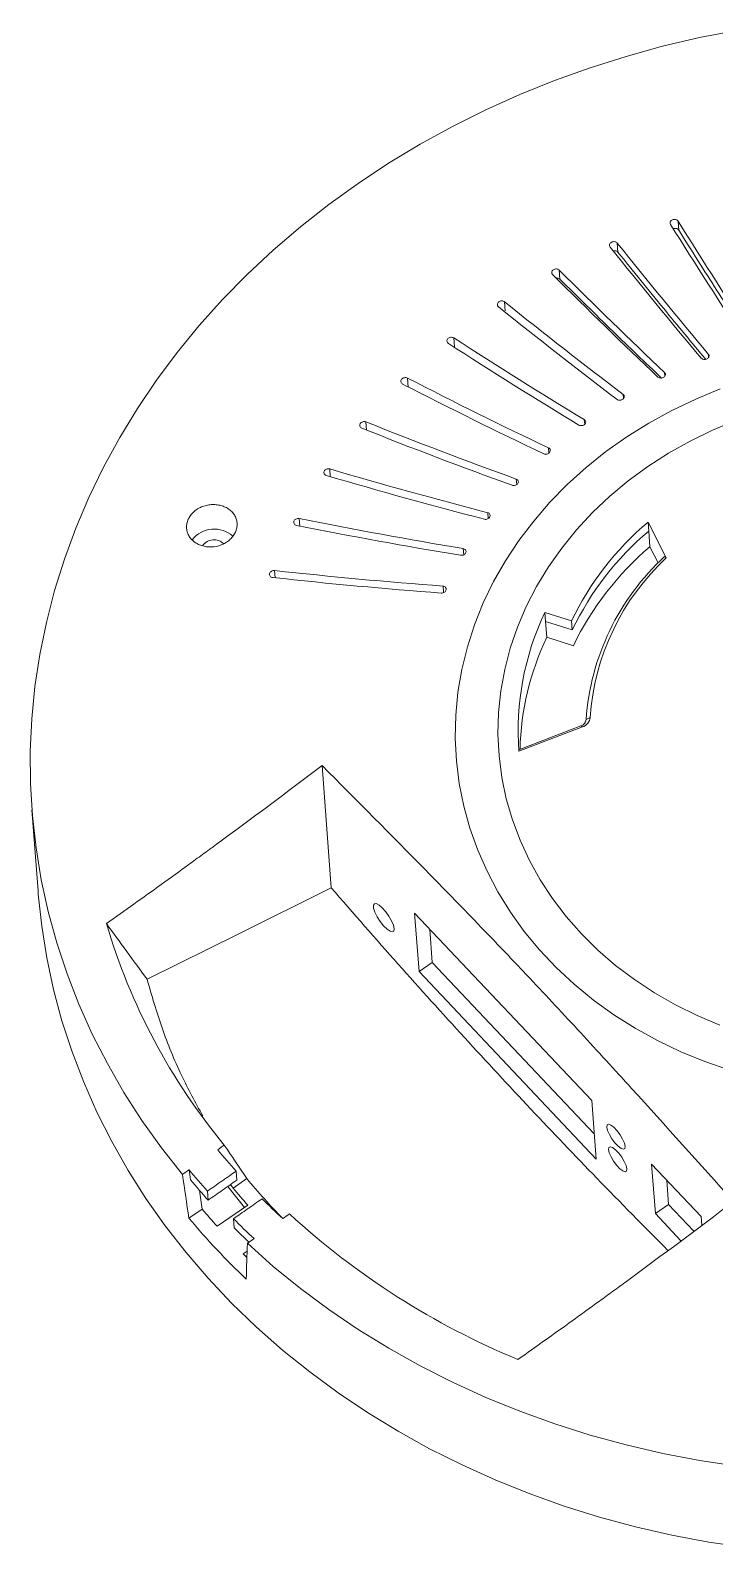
# Model space of a CAD drawing. Header units: inches. Extents: x 725 to 5279, y 573 to 1304.
# Drawn here: x 1540.7 to 1597.5, y 767 to 892.6 of the extents above; entities that cross this region are included whole.
import ezdxf

# ---------------------------------------------------------------- set-up
doc = ezdxf.new("R2010")
doc.units = ezdxf.units.IN

msp = doc.modelspace()

# ---------------------------------------------------------------- linework, layer by layer
at = {"color": 7, "linetype": 'Continuous', "lineweight": 15}
for p, q in [((1594.416, 876.836), (1594.472, 876.087)), ((1589.382, 875.015), (1589.439, 874.266)), ((1584.576, 872.78), (1584.633, 872.032)), ((1580.047, 870.155), (1580.103, 869.406)), ((1575.84, 867.165), (1575.896, 866.416)), ((1571.996, 863.84), (1572.053, 863.091)), ((1591.933, 851.92), (1593.439, 848.962)), ((1591.989, 851.175), (1591.933, 851.92)), ((1592.087, 849.87), (1591.989, 851.175)), ((1592.763, 848.542), (1592.087, 849.87)), ((1583.381, 844.44), (1585.595, 843.734)), ((1583.438, 843.694), (1583.381, 844.44)), ((1583.536, 842.389), (1583.438, 843.694)), ((1583.438, 843.694), (1585.652, 842.988)), ((1585.652, 842.988), (1585.595, 843.734)), ((1583.536, 842.389), (1585.75, 841.683)), ((1587.131, 835.746), (1586.795, 835.566)), ((1581.22, 833.068), (1586.371, 835.039)), ((1586.494, 834.956), (1581.228, 832.941)), ((1586.494, 834.956), (1586.371, 835.039)), ((1565.679, 821.639), (1564.917, 831.756)), ((1540.878, 828.102), (1541.383, 821.391)), ((1572.588, 819.552), (1587.261, 804.02)), ((1572.953, 814.706), (1572.588, 819.552)), ((1574.054, 815.46), (1573.846, 818.221)), ((1572.953, 814.706), (1574.054, 815.46)), ((1587.469, 801.259), (1574.054, 815.46)), ((1587.626, 799.173), (1572.953, 814.706)), ((1587.261, 804.02), (1587.626, 799.173)), ((1557.846, 797.437), (1557.79, 798.182)), ((1592.224, 798.766), (1596.324, 794.426)), ((1592.533, 794.665), (1592.224, 798.766)), ((1555.477, 795.78), (1555.421, 796.525)), ((1557.108, 796.919), (1558.487, 795.172)), ((1557.542, 796.782), (1557.34, 797.082)), ((1558.683, 797.564), (1557.542, 796.782)), ((1593.634, 795.419), (1593.482, 797.434)), ((1558.767, 795.364), (1556.219, 793.618)), ((1592.533, 794.665), (1593.634, 795.419)), ((1595.717, 793.214), (1593.634, 795.419)), ((1554.991, 795.033), (1553.888, 794.278)), ((1557.635, 793.495), (1557.579, 794.241)), ((1594.652, 792.422), (1592.533, 794.665)), ((1596.324, 794.426), (1596.378, 793.706)), ((1558.377, 791.333), (1558.707, 791.56)), ((1558.61, 791.101), (1558.695, 791.159))]:
    msp.add_line(p, q, dxfattribs=at)
at = {"color": 8, "linetype": 'Continuous', "lineweight": 15}
for p, q in [((1596.933, 865.805), (1596.951, 865.557)), ((1593.305, 864.294), (1593.328, 863.995)), ((1589.866, 862.486), (1589.892, 862.143)), ((1568.556, 860.214), (1568.607, 859.541)), ((1586.649, 860.4), (1586.678, 860.016)), ((1583.687, 858.057), (1583.719, 857.633)), ((1565.554, 856.324), (1565.602, 855.685)), ((1581.01, 855.48), (1581.044, 855.021)), ((1563.019, 852.208), (1563.065, 851.593)), ((1578.644, 852.695), (1578.681, 852.203)), ((1576.614, 849.731), (1576.653, 849.211)), ((1560.978, 847.908), (1561.023, 847.31)), ((1574.939, 846.616), (1574.98, 846.075))]:
    msp.add_line(p, q, dxfattribs=at)
at = {"color": 7, "linetype": 'Continuous', "lineweight": 15, "flags": 128}
for points in [[(1599.299, 892.627), (1596.202, 892.023), (1593.135, 891.304), (1590.106, 890.472), (1587.12, 889.527), (1584.184, 888.472), (1581.301, 887.309), (1578.48, 886.041), (1575.724, 884.669), (1573.04, 883.197), (1570.432, 881.627), (1567.907, 879.962), (1565.468, 878.206), (1563.12, 876.362), (1560.869, 874.434), (1558.718, 872.425), (1556.672, 870.34), (1554.735, 868.183), (1552.911, 865.957), (1551.202, 863.667), (1549.614, 861.318), (1548.148, 858.915), (1546.807, 856.461), (1545.595, 853.963), (1544.513, 851.424), (1543.564, 848.849), (1542.75, 846.245), (1542.072, 843.615), (1541.531, 840.966), (1541.129, 838.301), (1540.866, 835.628), (1540.743, 832.95), (1540.761, 830.273), (1540.918, 827.602), (1541.215, 824.943), (1541.651, 822.3), (1542.226, 819.68), (1542.937, 817.087), (1543.785, 814.525), (1544.767, 812.001), (1545.881, 809.519), (1547.125, 807.085), (1548.496, 804.702), (1549.992, 802.375), (1551.611, 800.11), (1553.348, 797.91)], [(1598.695, 806.548), (1596.64, 807.256), (1594.644, 808.073), (1592.715, 808.994), (1590.861, 810.016), (1589.088, 811.136), (1587.404, 812.349), (1585.814, 813.65), (1584.326, 815.035), (1582.945, 816.497), (1581.675, 818.032), (1580.523, 819.633), (1579.493, 821.294), (1578.588, 823.008), (1577.812, 824.77), (1577.168, 826.572), (1576.659, 828.407), (1576.286, 830.269), (1576.051, 832.149), (1575.955, 834.041), (1575.999, 835.937), (1576.181, 837.831), (1576.502, 839.714), (1576.96, 841.579), (1577.553, 843.42), (1578.28, 845.229), (1579.136, 846.999), (1580.12, 848.723), (1581.226, 850.395), (1582.452, 852.007), (1583.792, 853.555), (1585.24, 855.032), (1586.792, 856.431), (1588.441, 857.749), (1590.181, 858.979), (1592.006, 860.117), (1593.907, 861.158), (1595.879, 862.099), (1597.912, 862.936)], [(1599.207, 860.328), (1597.283, 859.528), (1595.421, 858.624), (1593.63, 857.62), (1591.917, 856.521), (1590.291, 855.331), (1588.756, 854.056), (1587.321, 852.701), (1585.992, 851.271), (1584.773, 849.772), (1583.671, 848.212), (1582.69, 846.597), (1581.834, 844.934), (1581.107, 843.229), (1580.512, 841.491), (1580.051, 839.726), (1579.727, 837.942), (1579.541, 836.147), (1579.494, 834.349), (1579.586, 832.555), (1579.816, 830.773), (1580.184, 829.01), (1580.687, 827.275), (1581.325, 825.574), (1582.093, 823.914), (1582.99, 822.304), (1584.01, 820.749), (1585.15, 819.257), (1586.404, 817.834)], [(1565.679, 821.639), (1565.607, 821.603), (1558.011, 817.839), (1550.415, 814.075)], [(1541.383, 821.391), (1541.404, 821.124), (1541.688, 818.47), (1542.111, 815.832), (1542.671, 813.216), (1543.368, 810.626), (1544.2, 808.068), (1545.166, 805.546), (1546.264, 803.065), (1547.491, 800.631), (1548.846, 798.248), (1550.325, 795.921), (1551.925, 793.654), (1553.645, 791.452), (1555.479, 789.319), (1557.425, 787.259), (1559.479, 785.276), (1561.637, 783.374), (1563.894, 781.557), (1566.247, 779.828), (1568.69, 778.191), (1571.219, 776.649), (1573.828, 775.205), (1576.514, 773.862), (1579.27, 772.622), (1582.091, 771.487), (1584.971, 770.461), (1587.906, 769.545), (1590.889, 768.741), (1593.914, 768.05), (1596.975, 767.474), (1600.068, 767.013)], [(1570.898, 818.253), (1570.833, 818.544), (1570.682, 818.903), (1570.46, 819.291), (1570.193, 819.665), (1569.908, 819.985), (1569.637, 820.216), (1569.409, 820.334), (1569.249, 820.325), (1569.175, 820.19), (1569.193, 819.945), (1569.303, 819.615), (1569.492, 819.237), (1569.74, 818.851), (1570.02, 818.499), (1570.302, 818.219), (1570.554, 818.042), (1570.751, 817.987), (1570.87, 818.06), (1570.898, 818.253)], [(1586.404, 817.834), (1587.768, 816.485), (1589.236, 815.217), (1590.8, 814.036), (1592.455, 812.945), (1594.194, 811.951), (1596.008, 811.056), (1597.891, 810.266)], [(1590.028, 800.232), (1589.966, 800.504), (1589.82, 800.839), (1589.608, 801.197), (1589.356, 801.535), (1589.094, 801.813), (1588.853, 801.997), (1588.663, 802.064), (1588.547, 802.006), (1588.518, 801.831), (1588.58, 801.56), (1588.726, 801.225), (1588.938, 800.866), (1589.19, 800.528), (1589.453, 800.25), (1589.693, 800.067), (1589.883, 800), (1590, 800.057), (1590.028, 800.232)], [(1590.169, 798.368), (1590.106, 798.64), (1589.961, 798.975), (1589.749, 799.333), (1589.496, 799.671), (1589.234, 799.949), (1588.993, 800.132), (1588.803, 800.199), (1588.687, 800.142), (1588.658, 799.967), (1588.721, 799.696), (1588.867, 799.361), (1589.079, 799.002), (1589.331, 798.664), (1589.593, 798.386), (1589.834, 798.203), (1590.024, 798.136), (1590.14, 798.193), (1590.169, 798.368)], [(1558.728, 792.214), (1560.879, 790.298), (1563.131, 788.467), (1565.479, 786.724), (1567.918, 785.073), (1570.445, 783.517), (1573.052, 782.059), (1575.737, 780.702), (1578.493, 779.448), (1581.315, 778.301), (1584.197, 777.262), (1587.134, 776.334), (1590.12, 775.517), (1593.15, 774.815), (1596.216, 774.228), (1599.314, 773.757)], [(1558.377, 791.333), (1558.545, 791.166), (1558.69, 791.021)]]:
    msp.add_lwpolyline(points, dxfattribs=at)
at = {"color": 7, "linetype": 'Continuous', "lineweight": 15}
for centre, radius, start, end in [((1607.772, 833.113), 24.589, 130.10446, 154.40979), ((1555.983, 849.025), 2.317, 48.30602, 141.92942), ((1555.96, 849.314), 1.141, 45.02213, 145.21493), ((1607.829, 832.367), 24.589, 130.10446, 154.40979), ((1607.927, 831.062), 24.589, 130.10446, 154.40979), ((1607.047, 834.131), 20.302, 132.61096, 175.94671), ((1607.006, 834.373), 19.922, 132.91984, 176.04597), ((1603.93, 834.641), 22.765, 154.50609, 184.28378), ((1604.228, 832.545), 22.915, 154.55553, 178.59523), ((1586.177, 835.629), 0.622, 288.211, 354.13039), ((1586.203, 835.842), 0.933, 288.211, 354.13039), ((1596.475, 833.242), 51.526, 196.41664, 219.67672), ((1600.026, 835.964), 56.669, 219.45085, 221.81333), ((1599.535, 836.078), 59.249, 219.62405, 221.87982), ((1599.609, 835.348), 59.272, 219.72511, 221.87953), ((1600.507, 832.671), 55.983, 219.87218, 221.79036), ((1601.234, 833.026), 55.391, 219.80791, 224.41361), ((1601.909, 837.745), 59.261, 224.92119, 227.21426), ((1600.621, 833.67), 61.12, 220.12825, 226.61212), ((1599.976, 832.828), 58.754, 220.03555, 221.86367), ((1601.416, 837.857), 61.839, 224.85516, 227.04749), ((1605.93, 842.44), 64.78, 227.55102, 247.50425), ((1601.392, 837.029), 61.724, 224.8541, 226.4385)]:
    msp.add_arc(centre, radius, start, end, dxfattribs=at)
for centre, major_axis, ratio, start_param, end_param in [((1611.527, 840.749), (30.183, 8.454), 0.3300184, 3.0663701, 3.0755189), ((1614.177, 805.579), (-74.987, 504.324), 0.1202192, 1.5681294, 1.5753309), ((1614.177, 805.579), (-74.251, 499.38), 0.1202192, 1.5675135, 1.5691669), ((1614.177, 805.579), (-73.516, 494.435), 0.1202192, 1.5710878, 1.5742508), ((1614.177, 805.579), (15.113, 411.536), 0.1334572, 1.6081788, 1.6153803)]:
    msp.add_ellipse(centre, major_axis=major_axis, ratio=ratio, start_param=start_param, end_param=end_param, dxfattribs=at)
for points, knots in [([(1594.416, 876.836), (1594.375, 876.9), (1594.302, 876.949), (1594.129, 876.99), (1594.03, 876.981), (1593.867, 876.91), (1593.801, 876.848), (1593.742, 876.706), (1593.748, 876.628), (1593.789, 876.563)], [0, 0, 0, 0, 0.25, 0.25, 0.5, 0.5, 0.75, 0.75, 1, 1, 1, 1]), ([(1594.472, 876.087), (1594.452, 876.113), (1594.41, 876.166), (1594.309, 876.216), (1594.195, 876.236), (1594.092, 876.23), (1594.038, 876.207), (1594.02, 876.199)], [0, 0, 0, 0, 0.2212399, 0.4427635, 0.663793, 0.8840179, 1, 1, 1, 1]), ([(1600.522, 866.63), (1599.56, 868.109), (1597.554, 871.193), (1595.527, 874.411), (1594.472, 876.087)], [0, 0, 0, 0, 0.4793446, 1, 1, 1, 1]), ([(1589.382, 875.015), (1589.333, 875.076), (1589.254, 875.118), (1589.076, 875.143), (1588.979, 875.126), (1588.824, 875.042), (1588.766, 874.975), (1588.725, 874.828), (1588.741, 874.752), (1588.789, 874.691)], [0, 0, 0, 0, 0.25, 0.25, 0.5, 0.5, 0.75, 0.75, 1, 1, 1, 1]), ([(1589.439, 874.266), (1589.414, 874.29), (1589.366, 874.339), (1589.26, 874.379), (1589.15, 874.393), (1589.081, 874.376), (1589.05, 874.369)], [0, 0, 0, 0, 0.2639182, 0.5281698, 0.7918321, 1, 1, 1, 1]), ([(1596.708, 865.39), (1595.549, 866.779), (1593.138, 869.67), (1590.703, 872.695), (1589.439, 874.266)], [0, 0, 0, 0, 0.48031598, 1, 1, 1, 1]), ([(1584.576, 872.78), (1584.52, 872.836), (1584.435, 872.871), (1584.254, 872.882), (1584.159, 872.856), (1584.015, 872.759), (1583.966, 872.688), (1583.942, 872.539), (1583.968, 872.465), (1584.024, 872.409)], [0, 0, 0, 0, 0.25, 0.25, 0.5, 0.5, 0.75, 0.75, 1, 1, 1, 1]), ([(1584.633, 872.032), (1584.606, 872.054), (1584.551, 872.098), (1584.44, 872.127), (1584.357, 872.135), (1584.316, 872.124), (1584.314, 872.123)], [0, 0, 0, 0, 0.3264488, 0.6533079, 0.979438, 1, 1, 1, 1]), ([(1593.045, 863.844), (1591.703, 865.124), (1588.911, 867.787), (1586.095, 870.581), (1584.633, 872.032)], [0, 0, 0, 0, 0.4808467, 1, 1, 1, 1]), ([(1580.047, 870.155), (1579.984, 870.206), (1579.894, 870.233), (1579.712, 870.228), (1579.62, 870.195), (1579.487, 870.086), (1579.447, 870.011), (1579.442, 869.862), (1579.477, 869.79), (1579.54, 869.739)], [0, 0, 0, 0, 0.25, 0.25, 0.5, 0.5, 0.75, 0.75, 1, 1, 1, 1]), ([(1575.84, 867.165), (1575.77, 867.21), (1575.677, 867.229), (1575.495, 867.209), (1575.407, 867.168), (1575.288, 867.049), (1575.257, 866.971), (1575.27, 866.822), (1575.314, 866.754), (1575.384, 866.709)], [0, 0, 0, 0, 0.25, 0.25, 0.5, 0.5, 0.75, 0.75, 1, 1, 1, 1]), ([(1596.339, 865.487), (1596.388, 865.429), (1596.467, 865.39), (1596.644, 865.368), (1596.742, 865.386), (1596.898, 865.469), (1596.955, 865.534), (1596.997, 865.675), (1596.981, 865.747), (1596.933, 865.805)], [0, 0, 0, 0, 0.25, 0.25, 0.5, 0.5, 0.75, 0.75, 1, 1, 1, 1]), ([(1592.752, 863.928), (1592.808, 863.875), (1592.893, 863.843), (1593.073, 863.836), (1593.169, 863.862), (1593.314, 863.958), (1593.363, 864.027), (1593.386, 864.17), (1593.361, 864.241), (1593.305, 864.294)], [0, 0, 0, 0, 0.25, 0.25, 0.5, 0.5, 0.75, 0.75, 1, 1, 1, 1]), ([(1571.596, 863.349), (1571.521, 863.388), (1571.469, 863.453), (1571.437, 863.597), (1571.458, 863.677), (1571.563, 863.806), (1571.645, 863.854), (1571.827, 863.89), (1571.922, 863.878), (1571.996, 863.84)], [0, 0, 0, 0, 0.25, 0.25, 0.5, 0.5, 0.75, 0.75, 1, 1, 1, 1]), ([(1589.359, 862.076), (1589.422, 862.029), (1589.51, 862.004), (1589.692, 862.013), (1589.785, 862.047), (1589.918, 862.154), (1589.958, 862.227), (1589.963, 862.371), (1589.929, 862.438), (1589.866, 862.486)], [0, 0, 0, 0, 0.25, 0.25, 0.5, 0.5, 0.75, 0.75, 1, 1, 1, 1]), ([(1568.556, 860.214), (1568.476, 860.246), (1568.379, 860.249), (1568.204, 860.198), (1568.126, 860.143), (1568.037, 860.007), (1568.025, 859.927), (1568.075, 859.784), (1568.135, 859.725), (1568.215, 859.693)], [0, 0, 0, 0, 0.25, 0.25, 0.5, 0.5, 0.75, 0.75, 1, 1, 1, 1]), ([(1586.193, 859.95), (1586.262, 859.909), (1586.354, 859.892), (1586.536, 859.916), (1586.625, 859.958), (1586.744, 860.076), (1586.775, 860.151), (1586.762, 860.294), (1586.718, 860.358), (1586.649, 860.4)], [0, 0, 0, 0, 0.25, 0.25, 0.5, 0.5, 0.75, 0.75, 1, 1, 1, 1]), ([(1583.687, 858.057), (1583.762, 858.021), (1583.814, 857.961), (1583.845, 857.822), (1583.824, 857.744), (1583.72, 857.617), (1583.637, 857.568), (1583.455, 857.528), (1583.36, 857.537), (1583.286, 857.572)], [0, 0, 0, 0, 0.25, 0.25, 0.5, 0.5, 0.75, 0.75, 1, 1, 1, 1]), ([(1565.554, 856.324), (1565.469, 856.348), (1565.372, 856.343), (1565.202, 856.278), (1565.131, 856.217), (1565.059, 856.074), (1565.057, 855.993), (1565.124, 855.856), (1565.191, 855.803), (1565.276, 855.778)], [0, 0, 0, 0, 0.25, 0.25, 0.5, 0.5, 0.75, 0.75, 1, 1, 1, 1]), ([(1580.668, 854.965), (1580.748, 854.936), (1580.845, 854.936), (1581.02, 854.99), (1581.098, 855.046), (1581.187, 855.181), (1581.199, 855.26), (1581.149, 855.396), (1581.09, 855.451), (1581.01, 855.48)], [0, 0, 0, 0, 0.25, 0.25, 0.5, 0.5, 0.75, 0.75, 1, 1, 1, 1]), ([(1555.535, 849.861), (1555.398, 849.868), (1555.265, 849.886), (1555.006, 849.943), (1554.879, 849.984), (1554.64, 850.084), (1554.528, 850.144), (1554.32, 850.283), (1554.224, 850.363), (1554.055, 850.535), (1553.981, 850.627), (1553.857, 850.827), (1553.807, 850.933), (1553.733, 851.15), (1553.709, 851.263), (1553.688, 851.492), (1553.691, 851.607), (1553.723, 851.836), (1553.753, 851.952), (1553.839, 852.174), (1553.893, 852.282), (1554.028, 852.489), (1554.108, 852.588), (1554.286, 852.77), (1554.384, 852.854), (1554.602, 853.007), (1554.718, 853.074), (1554.961, 853.189), (1555.091, 853.238), (1555.355, 853.312), (1555.49, 853.338), (1555.762, 853.369), (1555.902, 853.373), (1556.173, 853.359), (1556.306, 853.341), (1556.567, 853.283), (1556.694, 853.243), (1556.931, 853.144), (1557.044, 853.084), (1557.253, 852.945), (1557.348, 852.867), (1557.516, 852.697), (1557.591, 852.603), (1557.715, 852.406), (1557.764, 852.303), (1557.839, 852.087), (1557.863, 851.973), (1557.884, 851.747), (1557.881, 851.633), (1557.848, 851.402), (1557.819, 851.289), (1557.734, 851.067), (1557.678, 850.958), (1557.543, 850.75), (1557.465, 850.652), (1557.287, 850.469), (1557.186, 850.383), (1556.971, 850.229), (1556.856, 850.162), (1556.611, 850.044), (1556.482, 849.995), (1556.089, 849.881), (1555.81, 849.848), (1555.535, 849.861)], [0, 0, 0, 0, 0.03125, 0.03125, 0.0625, 0.0625, 0.09375, 0.09375, 0.125, 0.125, 0.15625, 0.15625, 0.1875, 0.1875, 0.21875, 0.21875, 0.25, 0.25, 0.28125, 0.28125, 0.3125, 0.3125, 0.34375, 0.34375, 0.375, 0.375, 0.40625, 0.40625, 0.4375, 0.4375, 0.46875, 0.46875, 0.5, 0.5, 0.53125, 0.53125, 0.5625, 0.5625, 0.59375, 0.59375, 0.625, 0.625, 0.65625, 0.65625, 0.6875, 0.6875, 0.71875, 0.71875, 0.75, 0.75, 0.78125, 0.78125, 0.8125, 0.8125, 0.84375, 0.84375, 0.875, 0.875, 0.90625, 0.90625, 0.9375, 0.9375, 1, 1, 1, 1]), ([(1563.019, 852.208), (1562.931, 852.225), (1562.834, 852.212), (1562.672, 852.132), (1562.609, 852.066), (1562.553, 851.918), (1562.561, 851.837), (1562.645, 851.707), (1562.719, 851.66), (1562.807, 851.643)], [0, 0, 0, 0, 0.25, 0.25, 0.5, 0.5, 0.75, 0.75, 1, 1, 1, 1]), ([(1578.366, 852.155), (1578.449, 852.134), (1578.546, 852.141), (1578.716, 852.211), (1578.787, 852.273), (1578.86, 852.414), (1578.862, 852.493), (1578.795, 852.624), (1578.728, 852.674), (1578.644, 852.695)], [0, 0, 0, 0, 0.25, 0.25, 0.5, 0.5, 0.75, 0.75, 1, 1, 1, 1]), ([(1576.401, 849.171), (1576.488, 849.157), (1576.585, 849.173), (1576.746, 849.256), (1576.811, 849.324), (1576.866, 849.471), (1576.858, 849.549), (1576.774, 849.673), (1576.701, 849.717), (1576.614, 849.731)], [0, 0, 0, 0, 0.25, 0.25, 0.5, 0.5, 0.75, 0.75, 1, 1, 1, 1]), ([(1560.978, 847.908), (1560.888, 847.918), (1560.792, 847.896), (1560.639, 847.803), (1560.583, 847.732), (1560.545, 847.58), (1560.563, 847.501), (1560.663, 847.379), (1560.743, 847.339), (1560.833, 847.329)], [0, 0, 0, 0, 0.25, 0.25, 0.5, 0.5, 0.75, 0.75, 1, 1, 1, 1]), ([(1574.794, 846.043), (1574.883, 846.037), (1574.979, 846.061), (1575.132, 846.157), (1575.188, 846.23), (1575.226, 846.38), (1575.208, 846.457), (1575.108, 846.573), (1575.028, 846.61), (1574.939, 846.616)], [0, 0, 0, 0, 0.25, 0.25, 0.5, 0.5, 0.75, 0.75, 1, 1, 1, 1]), ([(1547.05, 818.68), (1548.565, 819.748), (1550.081, 820.828), (1552.355, 822.464), (1553.113, 823.012), (1554.25, 823.839), (1554.819, 824.253), (1555.388, 824.669), (1555.672, 824.877), (1555.763, 824.943), (1555.947, 825.078), (1556.039, 825.145), (1559.065, 827.364), (1561.993, 829.548), (1564.917, 831.756)], [0, 0, 0, 0, 0.25, 0.25, 0.375, 0.375, 0.4375, 0.46875, 0.46875, 0.484375, 0.484375, 0.5, 0.5, 1, 1, 1, 1]), ([(1564.917, 831.756), (1567.779, 828.887), (1570.641, 826.017), (1574.944, 821.636), (1576.379, 820.163), (1578.536, 817.926), (1579.256, 817.176), (1580.336, 816.044), (1580.697, 815.665), (1581.237, 815.096), (1581.507, 814.81), (1581.778, 814.524), (1581.958, 814.333), (1582.045, 814.242), (1583.538, 812.659), (1584.944, 811.152), (1587.757, 808.11), (1589.163, 806.574), (1593.383, 801.935), (1596.197, 798.8), (1599.01, 795.665)], [0, 0, 0, 0, 0.25, 0.25, 0.375, 0.375, 0.4375, 0.4375, 0.46875, 0.46875, 0.484375, 0.4921875, 0.4921875, 0.5, 0.5, 0.625, 0.625, 0.75, 0.75, 1, 1, 1, 1]), ([(1593.573, 791.619), (1591.612, 793.597), (1587.836, 797.404), (1582.213, 803.304), (1576.716, 809.218), (1571.2, 815.307), (1567.52, 819.527), (1565.679, 821.639)], [0, 0, 0, 0, 0.212104, 0.4083656, 0.6048903, 0.8022761, 1, 1, 1, 1]), ([(1550.415, 814.075), (1550.806, 812.726), (1551.589, 810.027), (1553.139, 806.239), (1554.426, 803.867), (1555.031, 802.752)], [0, 0, 0, 0, 0.3465342, 0.6930683, 1, 1, 1, 1]), ([(1555.421, 796.525), (1555.822, 796.804), (1556.222, 797.083), (1556.672, 797.398), (1556.72, 797.431), (1556.817, 797.499), (1556.963, 797.602), (1557.304, 797.84), (1557.595, 798.046), (1557.79, 798.182)], [0, 0, 0, 0, 0.5, 0.5, 0.5625, 0.5625, 0.625, 0.75, 1, 1, 1, 1]), ([(1555.477, 795.78), (1555.878, 796.058), (1556.278, 796.337), (1556.729, 796.652), (1556.776, 796.686), (1556.874, 796.754), (1557.02, 796.856), (1557.36, 797.095), (1557.651, 797.3), (1557.846, 797.437)], [0, 0, 0, 0, 0.5, 0.5, 0.5625, 0.5625, 0.625, 0.75, 1, 1, 1, 1]), ([(1559.947, 795.898), (1559.747, 795.757), (1559.446, 795.546), (1559.146, 795.335), (1558.945, 795.194), (1558.843, 795.123), (1558.357, 794.782), (1557.968, 794.511), (1557.579, 794.241)], [0, 0, 0, 0, 0.25, 0.375, 0.375, 0.5, 0.5, 1, 1, 1, 1]), ([(1599.01, 795.665), (1596.059, 793.437), (1593.104, 791.232), (1589.955, 788.925), (1589.771, 788.789), (1589.395, 788.515), (1588.833, 788.104), (1587.52, 787.148), (1586.395, 786.335), (1584.145, 784.716), (1582.644, 783.647), (1581.144, 782.589)], [0, 0, 0, 0, 0.5, 0.5, 0.53125, 0.53125, 0.5625, 0.625, 0.75, 0.75, 1, 1, 1, 1])]:
    msp.add_open_spline(points, degree=3, knots=knots, dxfattribs=at)
for points in [[(1600.711, 867.004), (1598.627, 870.188), (1596.528, 873.465), (1594.416, 876.836)], [(1593.789, 876.563), (1595.901, 873.193), (1597.999, 869.919), (1600.084, 866.737)], [(1588.789, 874.691), (1591.322, 871.529), (1593.838, 868.462), (1596.339, 865.487)], [(1596.933, 865.805), (1594.431, 868.783), (1591.915, 871.852), (1589.382, 875.015)], [(1584.024, 872.409), (1586.951, 869.489), (1589.86, 866.663), (1592.752, 863.928)], [(1593.305, 864.294), (1590.413, 867.031), (1587.503, 869.859), (1584.576, 872.78)], [(1579.54, 869.739), (1582.832, 867.093), (1586.104, 864.54), (1589.359, 862.076)], [(1589.866, 862.486), (1586.611, 864.952), (1583.338, 867.507), (1580.047, 870.155)], [(1586.649, 860.4), (1583.066, 862.566), (1579.462, 864.82), (1575.84, 867.165)], [(1575.384, 866.709), (1579.007, 864.366), (1582.61, 862.114), (1586.193, 859.95)], [(1571.596, 863.349), (1575.514, 861.334), (1579.41, 859.409), (1583.286, 857.572)], [(1583.687, 858.057), (1579.811, 859.897), (1575.914, 861.823), (1571.996, 863.84)], [(1568.215, 859.693), (1572.388, 858.029), (1576.539, 856.454), (1580.668, 854.965)], [(1581.01, 855.48), (1576.88, 856.971), (1572.729, 858.549), (1568.556, 860.214)], [(1565.276, 855.778), (1569.662, 854.484), (1574.025, 853.277), (1578.366, 852.155)], [(1578.644, 852.695), (1574.303, 853.82), (1569.94, 855.028), (1565.554, 856.324)], [(1576.614, 849.731), (1572.105, 850.473), (1567.574, 851.297), (1563.019, 852.208)], [(1562.807, 851.643), (1567.361, 850.734), (1571.893, 849.911), (1576.401, 849.171)], [(1574.939, 846.616), (1570.309, 846.965), (1565.655, 847.394), (1560.978, 847.908)], [(1593.302, 849.072), (1593.347, 849.036), (1593.393, 848.999), (1593.439, 848.962)], [(1560.833, 847.329), (1565.511, 846.817), (1570.164, 846.389), (1574.794, 846.043)], [(1550.415, 814.075), (1549.288, 815.605), (1548.167, 817.141), (1547.05, 818.68)], [(1556.818, 800.345), (1556.635, 800.215), (1556.451, 800.085), (1556.268, 799.956)], [(1558.683, 797.564), (1558.061, 798.491), (1557.439, 799.418), (1556.818, 800.345)], [(1553.899, 798.292), (1553.715, 798.165), (1553.531, 798.037), (1553.348, 797.91)], [(1561.655, 794.253), (1561.839, 794.382), (1562.023, 794.511), (1562.207, 794.64)], [(1558.728, 792.214), (1558.912, 792.341), (1559.096, 792.469), (1559.28, 792.596)]]:
    msp.add_open_spline(points, degree=3, dxfattribs=at)

doc.saveas('drawing.dxf')
